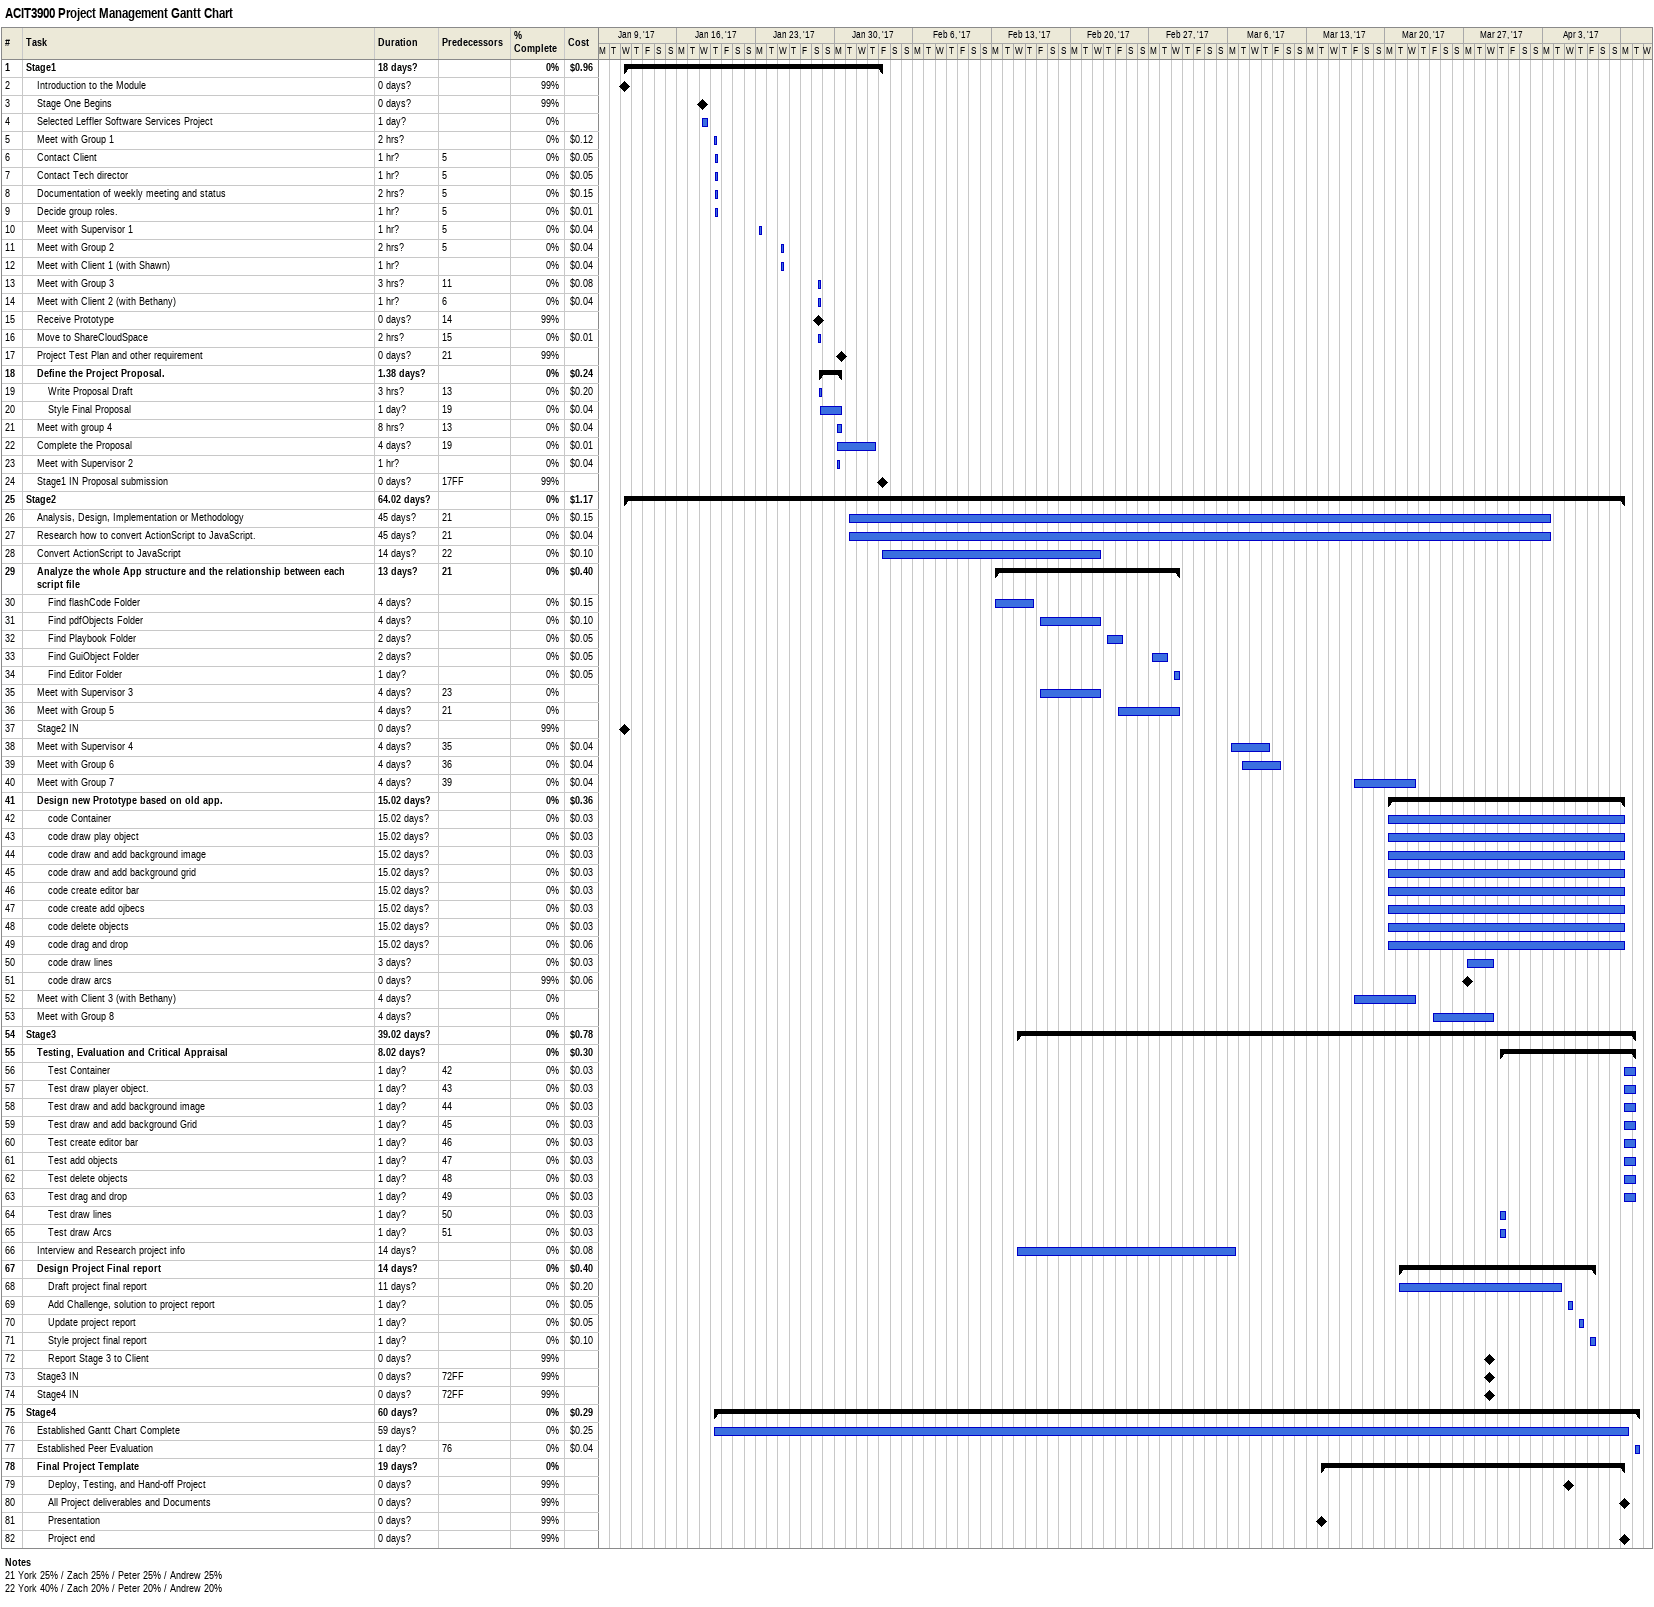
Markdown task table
ACIT3900 Project Management Gantt Chart

| ID | Level | Task | Duration | Start | Finish | Predecessors | % complete | Cost ($) |
|---|---|---|---|---|---|---|---|---|
| 1 | 1 | **Stage1** | 18d? | 2017-01-11 | 2017-02-03 |  | 0 | 0.96 |
| 2 | 2 | Introduction to the Module | 0d? | 2017-01-11 | 2017-01-11 |  | 99 |  |
| 3 | 2 | Stage One Begins | 0d? | 2017-01-18 | 2017-01-18 |  | 99 |  |
| 4 | 2 | Selected Leffler Software Services Project | 1d? | 2017-01-18 | 2017-01-18 |  | 0 |  |
| 5 | 2 | Meet with Group 1 | 2h? | 2017-01-19 | 2017-01-19 |  | 0 | 0.12 |
| 6 | 2 | Contact Client | 1h? | 2017-01-19 | 2017-01-19 | 5 | 0 | 0.05 |
| 7 | 2 | Contact Tech director | 1h? | 2017-01-19 | 2017-01-19 | 5 | 0 | 0.05 |
| 8 | 2 | Documentation of weekly meeting and status | 2h? | 2017-01-19 | 2017-01-19 | 5 | 0 | 0.15 |
| 9 | 2 | Decide group roles. | 1h? | 2017-01-19 | 2017-01-19 | 5 | 0 | 0.01 |
| 10 | 2 | Meet with Supervisor 1 | 1h? | 2017-01-23 | 2017-01-23 | 5 | 0 | 0.04 |
| 11 | 2 | Meet with Group 2 | 2h? | 2017-01-25 | 2017-01-25 | 5 | 0 | 0.04 |
| 12 | 2 | Meet with Client 1 (with Shawn) | 1h? | 2017-01-25 | 2017-01-25 |  | 0 | 0.04 |
| 13 | 2 | Meet with Group 3 | 3h? | 2017-01-28 | 2017-01-28 | 11 | 0 | 0.08 |
| 14 | 2 | Meet with Client 2 (with Bethany) | 1h? | 2017-01-28 | 2017-01-28 | 6 | 0 | 0.04 |
| 15 | 2 | Receive Prototype | 0d? | 2017-01-28 | 2017-01-28 | 14 | 99 |  |
| 16 | 2 | Move to ShareCloudSpace | 2h? | 2017-01-28 | 2017-01-28 | 15 | 0 | 0.01 |
| 17 | 2 | Project Test Plan and other requirement | 0d? | 2017-01-30 | 2017-01-30 | 21 | 99 |  |
| 18 | 2 | **Define the Project Proposal.** | 1.38d? | 2017-01-28 | 2017-01-30 |  | 0 | 0.24 |
| 19 | 3 | Write Proposal Draft | 3h? | 2017-01-28 | 2017-01-28 | 13 | 0 | 0.20 |
| 20 | 3 | Style Final Proposal | 1d? | 2017-01-28 | 2017-01-30 | 19 | 0 | 0.04 |
| 21 | 2 | Meet with group 4 | 8h? | 2017-01-30 | 2017-01-30 | 13 | 0 | 0.04 |
| 22 | 2 | Complete the Proposal | 4d? | 2017-01-30 | 2017-02-02 | 19 | 0 | 0.01 |
| 23 | 2 | Meet with Supervisor 2 | 1h? | 2017-01-30 | 2017-01-30 |  | 0 | 0.04 |
| 24 | 2 | Stage1 IN Proposal submission | 0d? | 2017-02-03 | 2017-02-03 | 17FF | 99 |  |
| 25 | 1 | **Stage2** | 64.02d? | 2017-01-11 | 2017-04-10 |  | 0 | 1.17 |
| 26 | 2 | Analysis, Design, Implementation or Methodology | 45d? | 2017-01-31 | 2017-04-03 | 21 | 0 | 0.15 |
| 27 | 2 | Research how to convert ActionScript to JavaScript. | 45d? | 2017-01-31 | 2017-04-03 | 21 | 0 | 0.04 |
| 28 | 2 | Convert ActionScript to JavaScript | 14d? | 2017-02-03 | 2017-02-22 | 22 | 0 | 0.10 |
| 29 | 2 | **Analyze the whole App structure and the relationship between each script file** | 13d? | 2017-02-13 | 2017-03-01 | 21 | 0 | 0.40 |
| 30 | 3 | Find flashCode Folder | 4d? | 2017-02-13 | 2017-02-16 |  | 0 | 0.15 |
| 31 | 3 | Find pdfObjects Folder | 4d? | 2017-02-17 | 2017-02-22 |  | 0 | 0.10 |
| 32 | 3 | Find Playbook Folder | 2d? | 2017-02-23 | 2017-02-24 |  | 0 | 0.05 |
| 33 | 3 | Find GuiObject Folder | 2d? | 2017-02-27 | 2017-02-28 |  | 0 | 0.05 |
| 34 | 3 | Find Editor Folder | 1d? | 2017-03-01 | 2017-03-01 |  | 0 | 0.05 |
| 35 | 2 | Meet with Supervisor 3 | 4d? | 2017-02-17 | 2017-02-22 | 23 | 0 |  |
| 36 | 2 | Meet with Group 5 | 4d? | 2017-02-24 | 2017-03-01 | 21 | 0 |  |
| 37 | 2 | Stage2 IN | 0d? | 2017-01-11 | 2017-01-11 |  | 99 |  |
| 38 | 2 | Meet with Supervisor 4 | 4d? | 2017-03-06 | 2017-03-09 | 35 | 0 | 0.04 |
| 39 | 2 | Meet with Group 6 | 4d? | 2017-03-07 | 2017-03-10 | 36 | 0 | 0.04 |
| 40 | 2 | Meet with Group 7 | 4d? | 2017-03-17 | 2017-03-22 | 39 | 0 | 0.04 |
| 41 | 2 | **Design new Prototype based on old app.** | 15.02d? | 2017-03-20 | 2017-04-10 |  | 0 | 0.36 |
| 42 | 3 | code Container | 15.02d? | 2017-03-20 | 2017-04-10 |  | 0 | 0.03 |
| 43 | 3 | code draw play object | 15.02d? | 2017-03-20 | 2017-04-10 |  | 0 | 0.03 |
| 44 | 3 | code draw and add background image | 15.02d? | 2017-03-20 | 2017-04-10 |  | 0 | 0.03 |
| 45 | 3 | code draw and add background grid | 15.02d? | 2017-03-20 | 2017-04-10 |  | 0 | 0.03 |
| 46 | 3 | code create editor bar | 15.02d? | 2017-03-20 | 2017-04-10 |  | 0 | 0.03 |
| 47 | 3 | code create add ojbecs | 15.02d? | 2017-03-20 | 2017-04-10 |  | 0 | 0.03 |
| 48 | 3 | code delete objects | 15.02d? | 2017-03-20 | 2017-04-10 |  | 0 | 0.03 |
| 49 | 3 | code drag and drop | 15.02d? | 2017-03-20 | 2017-04-10 |  | 0 | 0.06 |
| 50 | 3 | code draw lines | 3d? | 2017-03-27 | 2017-03-29 |  | 0 | 0.03 |
| 51 | 3 | code draw arcs | 0d? | 2017-03-27 | 2017-03-27 |  | 99 | 0.06 |
| 52 | 2 | Meet with Client 3 (with Bethany) | 4d? | 2017-03-17 | 2017-03-22 |  | 0 |  |
| 53 | 2 | Meet with Group 8 | 4d? | 2017-03-24 | 2017-03-29 |  | 0 |  |
| 54 | 1 | **Stage3** | 39.02d? | 2017-02-15 | 2017-04-11 |  | 0 | 0.78 |
| 55 | 2 | **Testing, Evaluation and Critical Appraisal** | 8.02d? | 2017-03-30 | 2017-04-11 |  | 0 | 0.30 |
| 56 | 3 | Test Container | 1d? | 2017-04-10 | 2017-04-11 | 42 | 0 | 0.03 |
| 57 | 3 | Test draw player object. | 1d? | 2017-04-10 | 2017-04-11 | 43 | 0 | 0.03 |
| 58 | 3 | Test draw and add background image | 1d? | 2017-04-10 | 2017-04-11 | 44 | 0 | 0.03 |
| 59 | 3 | Test draw and add background Grid | 1d? | 2017-04-10 | 2017-04-11 | 45 | 0 | 0.03 |
| 60 | 3 | Test create editor bar | 1d? | 2017-04-10 | 2017-04-11 | 46 | 0 | 0.03 |
| 61 | 3 | Test add objects | 1d? | 2017-04-10 | 2017-04-11 | 47 | 0 | 0.03 |
| 62 | 3 | Test delete objects | 1d? | 2017-04-10 | 2017-04-11 | 48 | 0 | 0.03 |
| 63 | 3 | Test drag and drop | 1d? | 2017-04-10 | 2017-04-11 | 49 | 0 | 0.03 |
| 64 | 3 | Test draw lines | 1d? | 2017-03-30 | 2017-03-30 | 50 | 0 | 0.03 |
| 65 | 3 | Test draw Arcs | 1d? | 2017-03-30 | 2017-03-30 | 51 | 0 | 0.03 |
| 66 | 2 | Interview and Research project info | 14d? | 2017-02-15 | 2017-03-06 |  | 0 | 0.08 |
| 67 | 2 | **Design Project Final report** | 14d? | 2017-03-21 | 2017-04-07 |  | 0 | 0.40 |
| 68 | 3 | Draft project final report | 11d? | 2017-03-21 | 2017-04-04 |  | 0 | 0.20 |
| 69 | 3 | Add Challenge, solution to project report | 1d? | 2017-04-05 | 2017-04-05 |  | 0 | 0.05 |
| 70 | 3 | Update project report | 1d? | 2017-04-06 | 2017-04-06 |  | 0 | 0.05 |
| 71 | 3 | Style project final report | 1d? | 2017-04-07 | 2017-04-07 |  | 0 | 0.10 |
| 72 | 3 | Report Stage 3 to Client | 0d? | 2017-03-29 | 2017-03-29 |  | 99 |  |
| 73 | 2 | Stage3 IN | 0d? | 2017-03-29 | 2017-03-29 | 72FF | 99 |  |
| 74 | 2 | Stage4 IN | 0d? | 2017-03-29 | 2017-03-29 | 72FF | 99 |  |
| 75 | 1 | **Stage4** | 60d? | 2017-01-19 | 2017-04-11 |  | 0 | 0.29 |
| 76 | 2 | Established Gantt Chart Complete | 59d? | 2017-01-19 | 2017-04-10 |  | 0 | 0.25 |
| 77 | 2 | Established Peer Evaluation | 1d? | 2017-04-11 | 2017-04-11 | 76 | 0 | 0.04 |
| 78 | 2 | **Final Project Template** | 19d? | 2017-03-14 | 2017-04-10 |  | 0 |  |
| 79 | 3 | Deploy, Testing, and Hand-off Project | 0d? | 2017-04-05 | 2017-04-05 |  | 99 |  |
| 80 | 3 | All Project deliverables and Documents | 0d? | 2017-04-10 | 2017-04-10 |  | 99 |  |
| 81 | 3 | Presentation | 0d? | 2017-03-14 | 2017-03-14 |  | 99 |  |
| 82 | 3 | Project end | 0d? | 2017-04-10 | 2017-04-10 |  | 99 |  |

Notes
- 21: York 25% / Zach 25% / Peter 25% / Andrew 25%
- 22: York 40% / Zach 20% / Peter 20% / Andrew 20%
